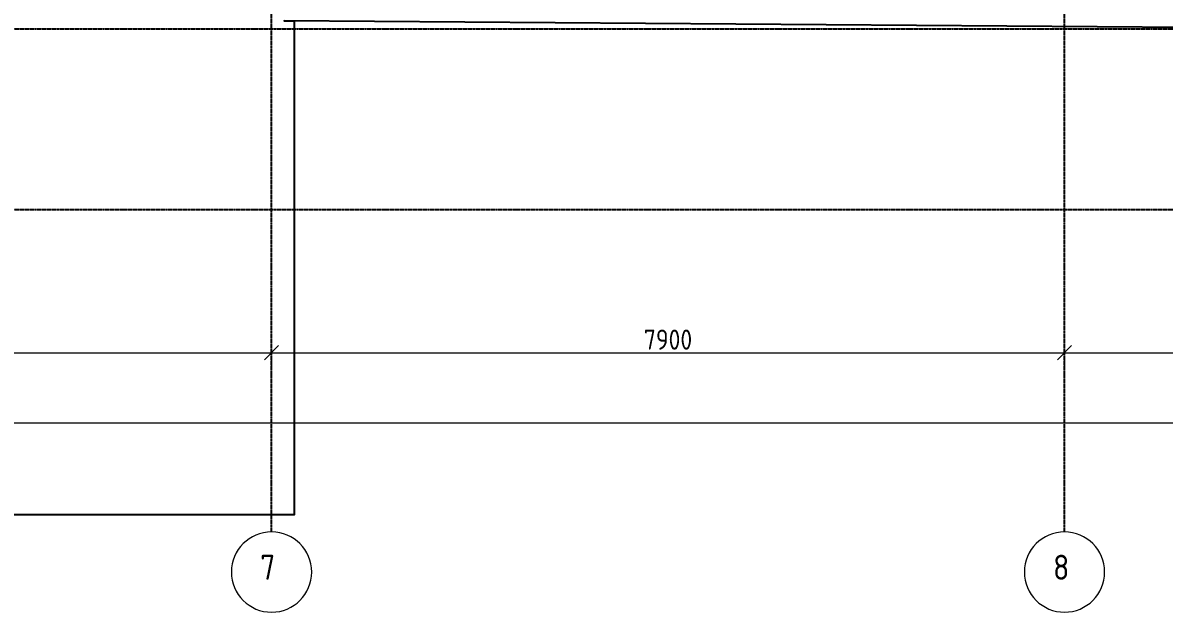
# Model space of a CAD drawing. Header units: millimetres. Extents: x -33838 to 476301, y -41806 to 120107.
# Drawn here: x 351386 to 362757, y -3553 to 2318 of the extents above; entities that cross this region are included whole.
import ezdxf

# ---------------------------------------------------------------- set-up
doc = ezdxf.new("R2010")
doc.units = ezdxf.units.MM
doc.linetypes.add('ADSK_Линия сетки', pattern=[25, 20, -2.5, 0, -2.5])
doc.layers.add('Оси', color=7, linetype='Continuous', lineweight=9)
doc.styles.add('GOST Common_1', font='GOST Common_0.ttf', dxfattribs={"width": 0.9, "height": 200})
doc.styles.add('ISOCPEUR', font='isocpeur.ttf', dxfattribs={"height": 250})
doc.dimstyles.new('ADSK_Основной_2_5_мм', dxfattribs={"dimscale": 304.8, "dimtxt": 251.428749, "dimasz": 0.463911, "dimexe": 0.492126, "dimexo": 0.492126, "dimgap": 0.098425, "dimtad": 1, "dimdec": 1, "dimrnd": 0.1, "dimdsep": 46, "dimtxsty": 'GOST Common_1', "dimblk1": 'OBLIQUE', "dimblk2": 'OBLIQUE', "dimsah": 1, "dimcen": 0.09, "dimdle": 0.492126, "dimazin": 2, "dimtfac": 1, "dimtdec": 4, "dimtix": 1, "dimtmove": 0, "dimatfit": 3, "dimfxl": 1, "dimtvp": 1, "dimtfill": 1, "dimtolj": 1, "dimtzin": 0, "dimlwd": 20, "dimlwe": 20, "dimarcsym": 2})

# ---------------------------------------------------------------- blocks, each defined once
blk = doc.blocks.new('Ось сетки - Круг_Ø8 мм-6577-04 План 4-го этажа')
at = {"layer": 'Оси', "lineweight": 20}
for start, end in [(360, 180), (180, 360)]:
    blk.add_arc((0, 0), 4, start, end, dxfattribs=at)
blk = doc.blocks.new('_Oblique')
at = {"color": 0, "linetype": 'ByBlock', "lineweight": -2}
blk.add_line((-0.5, -0.5), (0.5, 0.5), dxfattribs=at)
blk = doc.blocks.new('*D2681')
at = {"color": 0, "lineweight": 20, "transparency": 16777216}
for p, q in [((341214, -968), (354014, -968)), ((341364, -1018), (341364, -1118)), ((353864, -1018), (353864, -1118))]:
    blk.add_line(p, q, dxfattribs=at)
at = {"layer": 'Defpoints', "color": 0, "transparency": 16777216}
for p in [(341364, -868), (353864, -868), (353864, -968)]:
    blk.add_point(p, dxfattribs=at)
at = {"color": 0, "lineweight": 20, "transparency": 16777216, "xscale": 141.4, "yscale": 141.4, "zscale": 141.4, "rotation": 180}
blk.add_blockref('_Oblique', (341364, -968), dxfattribs=at)
at = {"color": 0, "lineweight": 20, "transparency": 16777216, "xscale": 141.4, "yscale": 141.4, "zscale": 141.4}
blk.add_blockref('_Oblique', (353864, -968), dxfattribs=at)
at = {"color": 0, "lineweight": 25, "transparency": 16777216, "insert": (347614, -838), "char_height": 200, "width": 889.8, "attachment_point": 5, "style": 'GOST Common_1', "bg_fill": 3, "box_fill_scale": 1.1, "bg_fill_color": 256, "bg_fill_true_color": 13158600, "bg_fill_transparency": 0}
blk.add_mtext('\\A1;12500', dxfattribs=at)
blk = doc.blocks.new('*D2682')
at = {"color": 0, "lineweight": 20, "transparency": 16777216}
for p, q in [((353714, -968), (361914, -968)), ((353864, -1018), (353864, -1118)), ((361764, -1018), (361764, -1118))]:
    blk.add_line(p, q, dxfattribs=at)
at = {"layer": 'Defpoints', "color": 0, "transparency": 16777216}
for p in [(353864, -868), (361764, -868), (361764, -968)]:
    blk.add_point(p, dxfattribs=at)
at = {"color": 0, "lineweight": 20, "transparency": 16777216, "xscale": 141.4, "yscale": 141.4, "zscale": 141.4, "rotation": 180}
blk.add_blockref('_Oblique', (353864, -968), dxfattribs=at)
at = {"color": 0, "lineweight": 20, "transparency": 16777216, "xscale": 141.4, "yscale": 141.4, "zscale": 141.4}
blk.add_blockref('_Oblique', (361764, -968), dxfattribs=at)
at = {"color": 0, "lineweight": 25, "transparency": 16777216, "insert": (357814, -838), "char_height": 200, "width": 756.84, "attachment_point": 5, "style": 'GOST Common_1', "bg_fill": 3, "box_fill_scale": 1.1, "bg_fill_color": 256, "bg_fill_true_color": 13158600, "bg_fill_transparency": 0}
blk.add_mtext('\\A1;7900', dxfattribs=at)
blk = doc.blocks.new('*D2683')
at = {"color": 0, "lineweight": 20, "transparency": 16777216}
for p, q in [((361614, -968), (365314, -968)), ((361764, -1018), (361764, -1118)), ((365164, -1018), (365164, -1118))]:
    blk.add_line(p, q, dxfattribs=at)
at = {"layer": 'Defpoints', "color": 0, "transparency": 16777216}
for p in [(361764, -868), (365164, -868), (365164, -968)]:
    blk.add_point(p, dxfattribs=at)
at = {"color": 0, "lineweight": 20, "transparency": 16777216, "xscale": 141.4, "yscale": 141.4, "zscale": 141.4, "rotation": 180}
blk.add_blockref('_Oblique', (361764, -968), dxfattribs=at)
at = {"color": 0, "lineweight": 20, "transparency": 16777216, "xscale": 141.4, "yscale": 141.4, "zscale": 141.4}
blk.add_blockref('_Oblique', (365164, -968), dxfattribs=at)
at = {"color": 0, "lineweight": 25, "transparency": 16777216, "insert": (363464, -838), "char_height": 200, "width": 782.41, "attachment_point": 5, "style": 'GOST Common_1', "bg_fill": 3, "box_fill_scale": 1.1, "bg_fill_color": 256, "bg_fill_true_color": 13158600, "bg_fill_transparency": 0}
blk.add_mtext('\\A1;3400', dxfattribs=at)
blk = doc.blocks.new('*D2694')
at = {"color": 0, "lineweight": 20, "transparency": 16777216}
for p, q in [((316664, -1668), (378814, -1668)), ((316814, -1718), (316814, -1818)), ((378664, -1718), (378664, -1818))]:
    blk.add_line(p, q, dxfattribs=at)
at = {"layer": 'Defpoints', "color": 0, "transparency": 16777216}
for p in [(316814, -1568), (378664, -1568), (378664, -1668)]:
    blk.add_point(p, dxfattribs=at)
at = {"color": 0, "lineweight": 20, "transparency": 16777216, "xscale": 141.4, "yscale": 141.4, "zscale": 141.4, "rotation": 180}
blk.add_blockref('_Oblique', (316814, -1668), dxfattribs=at)
at = {"color": 0, "lineweight": 20, "transparency": 16777216, "xscale": 141.4, "yscale": 141.4, "zscale": 141.4}
blk.add_blockref('_Oblique', (378664, -1668), dxfattribs=at)
at = {"color": 0, "lineweight": 25, "transparency": 16777216, "insert": (347739, -1538), "char_height": 200, "width": 889.8, "attachment_point": 5, "style": 'GOST Common_1', "bg_fill": 3, "box_fill_scale": 1.1, "bg_fill_color": 256, "bg_fill_true_color": 13158600, "bg_fill_transparency": 0}
blk.add_mtext('\\A1;61850', dxfattribs=at)

msp = doc.modelspace()

# ---------------------------------------------------------------- linework, layer by layer
at = {"linetype": 'ADSK_Линия сетки', "lineweight": 25}
for p, q in [((353864.44493, -2753.38365), (353864.44493, 44684.78674)), ((361764.44493, -2753.38365), (361764.44493, 21818.8012)), ((311668.30983, 2256.78828), (379896.25284, 2256.78828)), ((311668.30983, 456.78828), (379896.25284, 456.78828))]:
    msp.add_line(p, q, dxfattribs=at)

# ---------------------------------------------------------------- block references
at = {"lineweight": 25, "xscale": 99.99999999999993, "yscale": 99.99999999999993, "zscale": 99.99999999999993}
for p in [(353864.44493, -3153.38365), (361764.44493, -3153.38365)]:
    msp.add_blockref('Ось сетки - Круг_Ø8 мм-6577-04 План 4-го этажа', p, dxfattribs=at)

# ---------------------------------------------------------------- texts
at = {"lineweight": 25, "char_height": 250, "width": 274.177125, "attachment_point": 1, "style": 'ISOCPEUR'}
for s, insert in [('\\fGOST Common|b0|i0|c204|p34|;\\W.9;7', (353750.66427, -2980.85029)), ('\\fGOST Common|b0|i0|c204|p34|;\\W.9;8', (361650.66427, -2980.85029))]:
    msp.add_mtext(s, dxfattribs=dict(at, insert=insert))

# ---------------------------------------------------------------- next in the draw order: dimensions: what is measured, and where the dimension line sits
at = {"lineweight": 25}
for base, p1, p2, override, picture, middle in [((353864.44493, -967.89416), (341364.44493, -867.90926), (353864.44493, -867.90926), {"dimpost": '<>', "dimfxl": 12500}, '*D2681', (347614.44493, -837.89416)), ((378664.44493, -1667.89416), (316814.44493, -1567.90926), (378664.44493, -1567.90926), {"dimpost": '<>', "dimfxl": 61850}, '*D2694', (347739.44493, -1537.89416))]:
    dim = msp.add_linear_dim(base=base, p1=p1, p2=p2, dimstyle='ADSK_Основной_2_5_мм', override=override, dxfattribs=at)
    dim.commit()
    dim.dimension.update_dxf_attribs({"geometry": picture, "text_midpoint": middle})

# ---------------------------------------------------------------- next in the draw order: dimensions: what is measured, and where the dimension line sits
dim = msp.add_linear_dim(base=(361764.44493, -967.89416), p1=(353864.44493, -867.90926), p2=(361764.44493, -867.90926), dimstyle='ADSK_Основной_2_5_мм', override={"dimpost": '<>', "dimfxl": 7900}, dxfattribs=at)
dim.commit()
dim.dimension.update_dxf_attribs({"geometry": '*D2682', "text_midpoint": (357814.44493, -837.89416)})

# ---------------------------------------------------------------- next in the draw order: dimensions: what is measured, and where the dimension line sits
dim = msp.add_linear_dim(base=(365164.44493, -967.89416), p1=(361764.44493, -867.90926), p2=(365164.44493, -867.90926), dimstyle='ADSK_Основной_2_5_мм', override={"dimpost": '<>', "dimfxl": 3400}, dxfattribs=at)
dim.commit()
dim.dimension.update_dxf_attribs({"geometry": '*D2683', "text_midpoint": (363464.44493, -837.89416)})

# ---------------------------------------------------------------- next in the draw order: linework, layer by layer
at = {"color": 251, "lineweight": 25, "true_color": 0x636466}
msp.add_lwpolyline([(368787.74668, 21084.05859), (368787.74668, 43909.20652), (378787.15222, 43909.20652), (378968.4838, 8682.30207), (372687.93529, 8682.30207), (372687.93529, 300.23165), (364791.46628, 300.23165), (364791.46628, 2256.78828), (353990.50813, 2336.47811), (354090.93005, 2335.73719), (354090.93005, -2582.56685), (341727.17826, -2582.56685), (341727.17826, 2336.47811), (331027.53199, 2336.47811), (331027.53199, 422.0206), (323045.03328, 456.78828), (323045.03328, 8679.25245)], dxfattribs=at)

doc.saveas('drawing.dxf')
